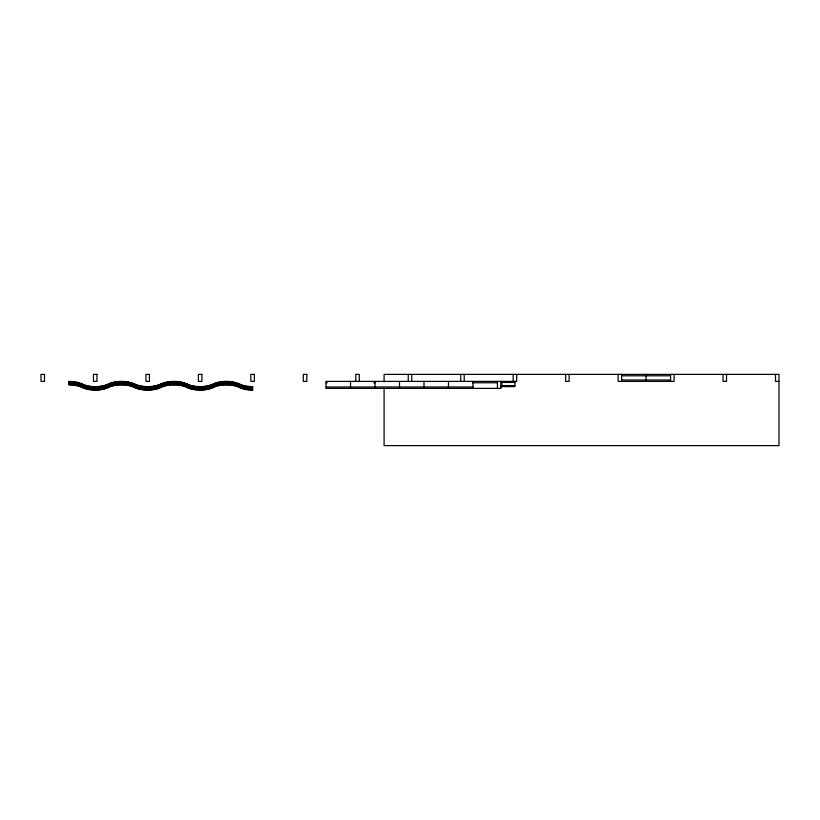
<?xml version="1.0" encoding="UTF-8"?>
<svg xmlns="http://www.w3.org/2000/svg" width="820" height="820" viewBox="0 0 820 820"><rect width="100%" height="100%" fill="white"/><g stroke="black" fill="none" stroke-linecap="round" stroke-linejoin="round"><path stroke-width="1.23" d="M621.611 375.796L670.575 375.796M621.611 379.988L670.575 379.988M779 381.392L775.505 381.392L775.505 374.391M500.507 382.438L514.929 382.438M326.053 382.786L327.241 382.786M373.838 382.786L375.027 382.786M472.955 382.786L497.443 382.786M500.507 385.584L514.929 385.584M500.507 386.63L514.929 386.63L514.929 381.392M326.053 386.978L472.955 386.978M726.54 374.391L726.54 381.392L723.035 381.392L723.035 374.391M674.071 374.391L674.071 381.392L618.106 381.392L618.106 374.391M670.575 374.391L670.575 381.392M646.088 374.391L646.088 381.392M621.611 374.391L621.611 381.392M569.141 374.391L569.141 381.392L565.646 381.392L565.646 374.391M516.682 374.391L516.682 381.392L326.053 381.392L326.053 388.383L500.938 388.383L500.938 381.392M513.177 374.391L513.177 381.392M501.809 381.392L501.809 386.63M497.443 381.392L497.443 388.383M472.955 381.392L472.955 388.383M464.212 374.391L464.212 381.392M460.717 374.391L460.717 381.392M448.478 381.392L448.478 387.532M423.991 381.392L423.991 388.383M411.753 374.391L411.753 381.392M408.247 374.391L408.247 381.392M399.504 381.392L399.504 387.532M384.088 382.017L384.088 374.391L779 374.391L779 445.608L384.088 445.608L384.088 388.383M375.027 381.392L375.027 388.383M359.283 381.392L359.283 374.391L355.788 374.391L355.788 381.392M350.54 381.392L350.54 387.532M252.611 386.63L252.611 390.125A18.706 9.358 0 0 1 239.46 387.522M239.491 384.006L239.491 387.501A18.706 9.358 0 0 0 226.371 384.908A18.706 9.358 0 0 0 213.231 387.491L213.261 384.006A18.706 9.358 0 0 1 226.371 381.413A18.706 9.358 0 0 1 239.522 383.996A18.706 9.358 0 0 0 252.601 386.609M226.371 381.392L226.371 384.877M200.141 386.63L200.141 390.125A18.706 9.358 0 0 0 213.282 387.522M173.912 381.392L173.912 384.877A18.706 9.358 0 0 0 160.761 387.491L160.792 384.006A18.706 9.358 0 0 1 173.912 381.413A18.706 9.358 0 0 1 187.052 383.996L187.022 387.501A18.706 9.358 0 0 0 173.912 384.908M147.682 386.63L147.682 390.125A18.706 9.358 0 0 0 160.822 387.522M134.562 384.006L134.562 387.501A18.706 9.358 0 0 0 121.442 384.908A18.706 9.358 0 0 0 108.301 387.491L108.332 384.006A18.706 9.358 0 0 1 121.442 381.413A18.706 9.358 0 0 1 134.593 383.996A18.706 9.358 0 0 0 147.682 386.609A18.706 9.358 0 0 0 160.822 384.026M121.442 381.392L121.442 384.877M95.212 386.63L95.212 390.125A18.706 9.358 0 0 0 108.353 387.522M82.092 384.006L82.092 387.501A18.706 9.358 0 0 0 68.982 384.908L68.982 381.392A18.706 9.358 0 0 1 82.123 383.996A18.706 9.358 0 0 0 95.212 386.609A18.706 9.358 0 0 0 108.353 384.026M239.522 386.23A18.706 9.358 0 0 0 226.371 383.647A18.706 9.358 0 0 0 213.231 386.23M252.601 388.844A18.706 9.358 0 0 1 239.46 386.261M213.282 384.026A18.706 9.358 0 0 1 200.141 386.609A18.706 9.358 0 0 1 187.001 384.026M221.892 382.038A18.727 9.368 0 0 0 213.343 384.406A18.706 9.358 0 0 1 205.533 386.599M225.479 381.771A18.727 9.368 0 0 1 239.409 384.406A18.706 9.358 0 0 0 252.601 386.958M201.033 386.948A18.706 9.358 0 0 1 200.141 386.958A18.706 9.358 0 0 1 199.25 386.948M213.231 387.142A18.706 9.358 0 0 1 226.371 384.559A18.706 9.358 0 0 1 239.522 387.142A18.706 9.358 0 0 0 252.601 389.756M213.282 387.173A18.706 9.358 0 0 1 203.739 389.602M213.231 385.256A18.706 9.358 0 0 1 226.371 382.673A18.706 9.358 0 0 1 239.522 385.256A18.706 9.358 0 0 0 252.601 387.87M200.141 390.105A18.706 9.358 0 0 1 187.001 387.522M194.75 386.599A18.706 9.358 0 0 1 187.001 384.375A18.727 9.368 0 0 0 178.401 382.038M160.874 384.406A18.727 9.368 0 0 1 169.422 382.038M153.073 386.599A18.706 9.358 0 0 0 160.822 384.375A18.706 9.358 0 0 1 173.912 381.761A18.706 9.358 0 0 1 187.052 384.344A18.727 9.368 0 0 0 213.179 384.313A18.706 9.358 0 0 1 226.371 381.761M148.574 386.948A18.706 9.358 0 0 1 147.682 386.958A18.706 9.358 0 0 1 146.78 386.948M151.28 389.602A18.706 9.358 0 0 0 160.822 387.173A18.706 9.358 0 0 1 173.912 384.559A18.706 9.358 0 0 1 187.052 387.142M196.544 389.602A18.706 9.358 0 0 1 187.001 387.173M147.682 390.105A18.706 9.358 0 0 1 134.531 387.522M142.29 386.599A18.706 9.358 0 0 1 135.177 384.662M116.963 382.038A18.727 9.368 0 0 0 108.414 384.406A18.706 9.358 0 0 1 100.604 386.599M125.931 382.038A18.727 9.368 0 0 1 133.845 384.108M96.104 386.948A18.706 9.358 0 0 1 95.212 386.958A18.706 9.358 0 0 1 94.32 386.948M108.301 387.142A18.706 9.358 0 0 1 121.442 384.559A18.706 9.358 0 0 1 134.593 387.142A18.706 9.358 0 0 0 144.074 389.602M108.353 387.173A18.706 9.358 0 0 1 98.81 389.602M89.821 386.599A18.706 9.358 0 0 1 82.072 384.375A18.706 9.358 0 0 0 68.982 381.761M108.301 386.23A18.706 9.358 0 0 1 121.442 383.647A18.706 9.358 0 0 1 134.593 386.23M108.353 386.261A18.706 9.358 0 0 1 95.212 388.844A18.706 9.358 0 0 1 82.072 386.261M108.25 387.112A18.727 9.368 0 0 1 82.174 387.112M108.301 385.256A18.706 9.358 0 0 1 121.442 382.673A18.706 9.358 0 0 1 134.593 385.256A18.706 9.358 0 0 0 147.682 387.87A18.706 9.358 0 0 0 160.822 385.287A18.706 9.358 0 0 1 173.912 382.673A18.706 9.358 0 0 1 187.052 385.256M108.353 385.287A18.706 9.358 0 0 1 95.212 387.87A18.706 9.358 0 0 1 82.072 385.287A18.706 9.358 0 0 0 68.982 382.673M82.174 384.313A18.727 9.368 0 0 0 108.25 384.313A18.706 9.358 0 0 1 121.442 381.761A18.706 9.358 0 0 1 134.593 384.344M68.982 383.647A18.706 9.358 0 0 1 82.123 386.23M68.982 384.559A18.706 9.358 0 0 1 82.123 387.142M95.212 390.105A18.706 9.358 0 0 1 82.072 387.522M160.761 386.23A18.706 9.358 0 0 1 173.912 383.647A18.706 9.358 0 0 1 187.052 386.23M160.822 386.261A18.706 9.358 0 0 1 147.682 388.844A18.706 9.358 0 0 1 134.531 386.261M160.71 387.112A18.727 9.368 0 0 1 134.644 387.112M160.71 384.313A18.727 9.368 0 0 1 134.644 384.313M213.282 386.261A18.706 9.358 0 0 1 200.141 388.844A18.706 9.358 0 0 1 187.001 386.261M213.179 387.112A18.727 9.368 0 0 1 187.103 387.112M213.282 385.287A18.706 9.358 0 0 1 200.141 387.87A18.706 9.358 0 0 1 187.001 385.287M44.495 374.391L41 374.391L41 381.392L44.495 381.392L44.495 374.391M96.965 374.391L93.46 374.391L93.46 381.392L96.965 381.392L96.965 374.391M149.424 374.391L145.929 374.391L145.929 381.392L149.424 381.392L149.424 374.391M201.894 374.391L198.389 374.391L198.389 381.392L201.894 381.392L201.894 374.391M254.354 374.391L250.858 374.391L250.858 381.392L254.354 381.392L254.354 374.391M306.823 374.391L303.318 374.391L303.318 381.392L306.823 381.392L306.823 374.391"/></g></svg>
